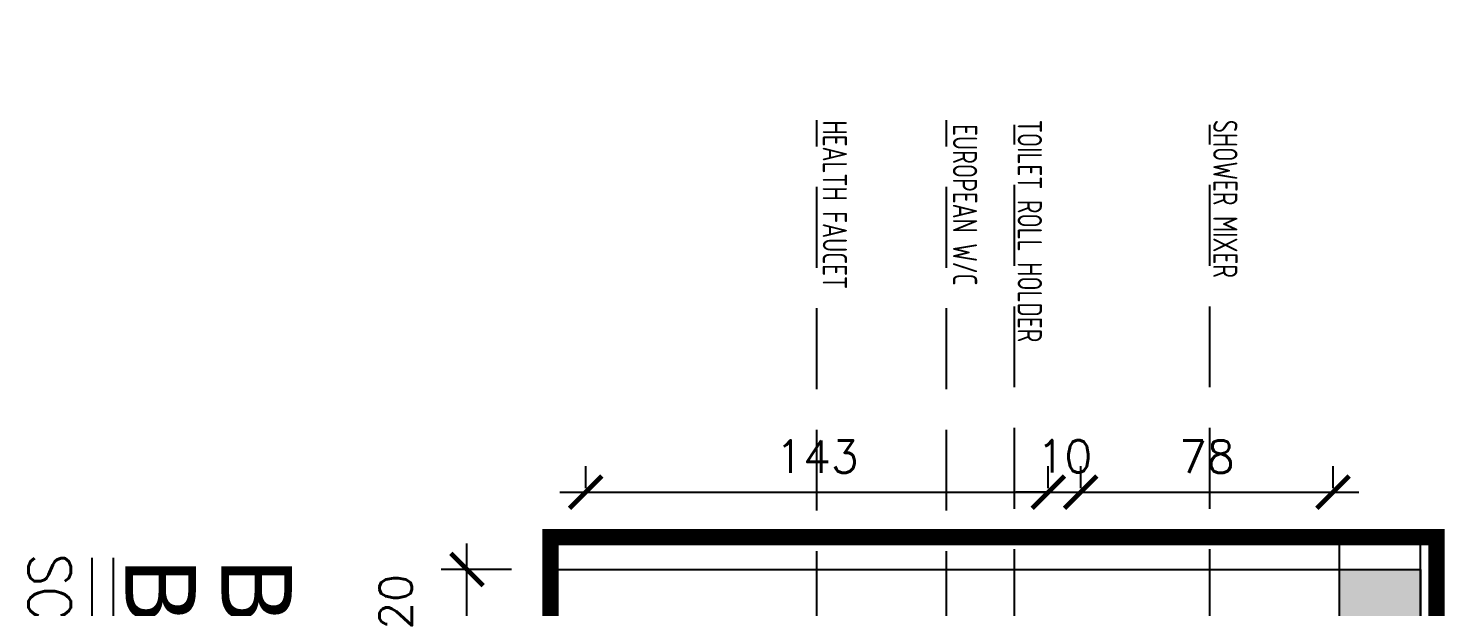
# Model space of a CAD drawing. Header units: centimetres. Extents: x -1797 to 2001, y -8788 to 1856.
# Drawn here: x -1118.4 to -680.6, y -4760.8 to -4582.2 of the extents above; entities that cross this region are included whole.
import ezdxf
from ezdxf.xclip import XClip

# ---------------------------------------------------------------- set-up
doc = ezdxf.new("R2010")
doc.units = ezdxf.units.CM
doc.header["$LTSCALE"] = 100
doc.header["$MEASUREMENT"] = 0
doc.header["$XCLIPFRAME"] = 0
doc.header["$PDMODE"] = 35
doc.linetypes.add('A0-01 FLOOR PLANS$0$HIDDEN', pattern=[0.375, 0.25, -0.125])
doc.linetypes.add('HIDDEN', pattern=[0.375, 0.25, -0.125])
for name, color, linetype in [('A0-01 FLOOR PLANS$0$HIDDEN -03', 8, 'A0-01 FLOOR PLANS$0$HIDDEN'), ('A0-01 FLOOR PLANS$0$WALL-01', 7, 'Continuous'), ('A0-01 FLOOR PLANS$0$WINDOW', 1, 'Continuous'), ('DIM', 1, 'Continuous'), ('HIDDEN -03', 8, 'HIDDEN'), ('ID_Flooring_02', 127, 'Continuous'), ('TEXT', 3, 'Continuous'), ('Text-1', 3, 'Continuous'), ('WALL-03', 2, 'Continuous'), ('XREF GF COL$0$COLUMN', 6, 'Continuous'), ('XREF GF COL$0$COLUMN HATCH', 201, 'Continuous')]:
    doc.layers.add(name, color=color, linetype=linetype)
doc.styles.add('22', font='romans.shx')
doc.styles.add('ART', font='arial.ttf')
doc.styles.add('HB25Small', font='ARCHSTYL.SHX', dxfattribs={"width": 0.8, "height": 2.5})
doc.styles.add('ISO', font='isocp2.shx', dxfattribs={"width": 0.8})
doc.styles.add('ROMANS', font='romans')
doc.dimstyles.new('100', dxfattribs={"dimtxt": 15, "dimasz": 10, "dimexe": 8, "dimexo": 12, "dimgap": 6, "dimtad": 1, "dimdec": 0, "dimzin": 0, "dimdsep": 46, "dimtxsty": '22', "dimblk": 'ARCHTICK', "dimcen": 30, "dimdle": 8, "dimclrd": 1, "dimclre": 1, "dimclrt": 2, "dimadec": 0, "dimazin": 0, "dimtfac": 1, "dimtdec": 0, "dimtmove": 2, "dimatfit": 3, "dimldrblk": 'OBLIQUE', "dimfxl": 100, "dimtolj": 1, "dimtzin": 0, "dimarcsym": 0})
doc.dimstyles.new('DIM DET', dxfattribs={"dimtxt": 0.05, "dimasz": 0.025, "dimexe": 0.025, "dimexo": 0.025, "dimgap": 0.025, "dimtad": 1, "dimzin": 0, "dimdsep": 46, "dimtxsty": 'ISO', "dimblk": 'ARCHTICK', "dimcen": 0.1, "dimdle": 0.025, "dimclrd": 15, "dimclre": 15, "dimclrt": 2, "dimadec": 0, "dimazin": 0, "dimtfac": 1, "dimtmove": 2, "dimatfit": 0, "dimldrblk": 'ARCHTICK', "dimfxl": 0.17, "dimtzin": 1, "dimarcsym": 0})

# ---------------------------------------------------------------- blocks, each defined once
blk = doc.blocks.new('XREF GF COL')
at = {"layer": 'XREF GF COL$0$COLUMN HATCH'}
blk.add_hatch(color=256, dxfattribs=at).paths.add_polyline_path([(-10714.7, 1448), (-10739.7, 1448), (-10739.7, 1368), (-10714.7, 1368)])
at = {"layer": 'XREF GF COL$0$COLUMN'}
blk.add_lwpolyline([(-10739.7, 1448), (-10714.7, 1448), (-10714.7, 1368), (-10739.7, 1368)], close=True, dxfattribs=at)
blk = doc.blocks.new('A0-01 FLOOR PLANS')
at = {"layer": 'A0-01 FLOOR PLANS$0$HIDDEN -03'}
blk.add_line((-400, 753), (-400, 2648), dxfattribs=at)
at = {"layer": 'A0-01 FLOOR PLANS$0$WALL-01'}
for p, q in [((-430, 1448), (-430, 1608)), ((-405, 1368), (-405, 1608)), ((-830, 1448), (-430, 1448))]:
    blk.add_line(p, q, dxfattribs=at)
at = {"layer": 'A0-01 FLOOR PLANS$0$WINDOW'}
blk.add_blockref('XREF GF COL', (10309.7, 0), dxfattribs=at)
blk = doc.blocks.new('_ARCHTICK')
at = {"color": 0, "linetype": 'ByBlock', "const_width": 0.15}
blk.add_lwpolyline([(-0.5, -0.5), (0.5, 0.5)], dxfattribs=at)
blk = doc.blocks.new('*D429')
at = {"layer": 'Defpoints', "color": 0, "transparency": 16777216}
for p in [(-803.15, -4725.43), (-946.15, -4736.25), (-803.15, -4736.25)]:
    blk.add_point(p, dxfattribs=at)
at = {"layer": 'DIM', "color": 1, "lineweight": -2, "transparency": 16777216}
for p, q in [((-946.15, -4724.25), (-946.15, -4717.43)), ((-803.15, -4724.25), (-803.15, -4717.43)), ((-954.15, -4725.43), (-795.15, -4725.43))]:
    blk.add_line(p, q, dxfattribs=at)
at = {"layer": 'DIM', "color": 1, "lineweight": -2, "transparency": 16777216, "xscale": 10, "yscale": 10, "zscale": 10, "rotation": 180}
blk.add_blockref('_ARCHTICK', (-946.15, -4725.43), dxfattribs=at)
at = {"layer": 'DIM', "color": 1, "lineweight": -2, "transparency": 16777216, "xscale": 10, "yscale": 10, "zscale": 10}
blk.add_blockref('_ARCHTICK', (-803.15, -4725.43), dxfattribs=at)
at = {"layer": 'DIM', "color": 2, "transparency": 16777216, "insert": (-874.65, -4714.43), "char_height": 10, "attachment_point": 5, "style": '22'}
blk.add_mtext('\\A1;143', dxfattribs=at)
blk = doc.blocks.new('_OBLIQUE')
at = {"color": 0, "linetype": 'ByBlock'}
blk.add_line((-0.5, -0.5), (0.5, 0.5), dxfattribs=at)
blk = doc.blocks.new('*D430')
at = {"layer": 'Defpoints', "color": 0, "transparency": 16777216}
for p in [(-793.15, -4725.43), (-803.15, -4736.25), (-793.15, -4736.25)]:
    blk.add_point(p, dxfattribs=at)
at = {"layer": 'DIM', "color": 1, "lineweight": -2, "transparency": 16777216}
for p, q in [((-803.15, -4724.25), (-803.15, -4717.43)), ((-793.15, -4724.25), (-793.15, -4717.43)), ((-803.15, -4725.43), (-813.15, -4725.43)), ((-803.15, -4725.43), (-793.15, -4725.43)), ((-793.15, -4725.43), (-783.15, -4725.43))]:
    blk.add_line(p, q, dxfattribs=at)
at = {"layer": 'DIM', "color": 1, "lineweight": -2, "transparency": 16777216, "xscale": 10, "yscale": 10, "zscale": 10}
blk.add_blockref('_ARCHTICK', (-803.15, -4725.43), dxfattribs=at)
at = {"layer": 'DIM', "color": 1, "lineweight": -2, "transparency": 16777216, "xscale": 10, "yscale": 10, "zscale": 10, "rotation": 180}
blk.add_blockref('_ARCHTICK', (-793.15, -4725.43), dxfattribs=at)
at = {"layer": 'DIM', "color": 2, "transparency": 16777216, "insert": (-798.15, -4714.37), "char_height": 10, "attachment_point": 5, "style": '22'}
blk.add_mtext('\\A1;10', dxfattribs=at)
blk = doc.blocks.new('*D431')
at = {"layer": 'Defpoints', "color": 0, "transparency": 16777216}
for p in [(-715.15, -4725.43), (-793.15, -4736.25), (-715.15, -4736.25)]:
    blk.add_point(p, dxfattribs=at)
at = {"layer": 'DIM', "color": 1, "lineweight": -2, "transparency": 16777216}
for p, q in [((-793.15, -4724.25), (-793.15, -4717.43)), ((-715.15, -4724.25), (-715.15, -4717.43)), ((-801.15, -4725.43), (-707.15, -4725.43))]:
    blk.add_line(p, q, dxfattribs=at)
at = {"layer": 'DIM', "color": 1, "lineweight": -2, "transparency": 16777216, "xscale": 10, "yscale": 10, "zscale": 10, "rotation": 180}
blk.add_blockref('_ARCHTICK', (-793.15, -4725.43), dxfattribs=at)
at = {"layer": 'DIM', "color": 1, "lineweight": -2, "transparency": 16777216, "xscale": 10, "yscale": 10, "zscale": 10}
blk.add_blockref('_ARCHTICK', (-715.15, -4725.43), dxfattribs=at)
at = {"layer": 'DIM', "color": 2, "transparency": 16777216, "insert": (-754.15, -4714.43), "char_height": 10, "attachment_point": 5, "style": '22'}
blk.add_mtext('\\A1;78', dxfattribs=at)
blk = doc.blocks.new('*D446')
at = {"layer": 'Defpoints', "color": 0, "transparency": 16777216}
for p in [(-982.84, -4769.32), (-946.15, -4769.32), (-948.15, -4799.32)]:
    blk.add_point(p, dxfattribs=at)
at = {"layer": 'DIM', "color": 1, "lineweight": -2, "transparency": 16777216}
for p, q in [((-982.84, -4769.32), (-982.84, -4759.32)), ((-958.15, -4769.32), (-990.84, -4769.32)), ((-982.84, -4799.32), (-982.84, -4769.32)), ((-960.15, -4799.32), (-990.84, -4799.32)), ((-982.84, -4799.32), (-982.84, -4809.32))]:
    blk.add_line(p, q, dxfattribs=at)
at = {"layer": 'DIM', "color": 1, "lineweight": -2, "transparency": 16777216, "xscale": 10, "yscale": 10, "zscale": 10}
for p, rotation in [((-982.84, -4769.32), 270), ((-982.84, -4799.32), 90)]:
    blk.add_blockref('_ARCHTICK', p, dxfattribs=dict(at, rotation=rotation))
at = {"layer": 'DIM', "color": 2, "transparency": 16777216, "insert": (-993.23, -4785.32), "char_height": 10, "attachment_point": 5, "rotation": 90, "style": '22'}
blk.add_mtext('\\A1;30', dxfattribs=at)
blk = doc.blocks.new('*D899')
at = {"layer": 'Defpoints', "color": 0, "transparency": 16777216}
for p in [(-982.84, -4749.32), (-957.03, -4749.32), (-946.15, -4769.32)]:
    blk.add_point(p, dxfattribs=at)
at = {"layer": 'DIM', "color": 1, "lineweight": -2, "transparency": 16777216}
for p, q in [((-982.84, -4777.32), (-982.84, -4741.32)), ((-969.03, -4749.32), (-990.84, -4749.32)), ((-958.15, -4769.32), (-990.84, -4769.32))]:
    blk.add_line(p, q, dxfattribs=at)
at = {"layer": 'DIM', "color": 1, "lineweight": -2, "transparency": 16777216, "xscale": 10, "yscale": 10, "zscale": 10}
for p, rotation in [((-982.84, -4749.32), 90), ((-982.84, -4769.32), 270)]:
    blk.add_blockref('_ARCHTICK', p, dxfattribs=dict(at, rotation=rotation))
at = {"layer": 'DIM', "color": 2, "transparency": 16777216, "insert": (-1004.84, -4759.32), "char_height": 10, "attachment_point": 5, "rotation": 90, "style": '22'}
blk.add_mtext('\\A1;20', dxfattribs=at)

msp = doc.modelspace()

# ---------------------------------------------------------------- linework, layer by layer
at = {"layer": 'HIDDEN -03', "color": 6, "linetype": 'HIDDEN', "const_width": 5}
msp.add_lwpolyline([(-683.15, -4739.32), (-957.03, -4739.32), (-957.03, -4989.32), (-683.15, -4989.32)], close=True, dxfattribs=at)
at = {"layer": 'WALL-03'}
for p, q in [((-1098.71, -5031.66, 0), (-1098.71, -4745.7, 0)), ((-1092.12, -5031.66, 0), (-1092.12, -4745.7, 0))]:
    msp.add_line(p, q, dxfattribs=at)

# ---------------------------------------------------------------- block references
at = {"layer": 'ID_Flooring_02'}
ref = msp.add_blockref('A0-01 FLOOR PLANS', (-283.15, -6197.32), dxfattribs=at)
XClip(ref).set_block_clipping_path([(-673.8792147529, 1208), (-400, 1458)])

# ---------------------------------------------------------------- texts
at = {"layer": 'TEXT', "style": 'ROMANS', "width": 0.9}
msp.add_text('SCALE = 1: 50', height=13.1774, rotation=270, dxfattribs=at).set_placement((-1118.41, -4744.34, 0))
at = {"layer": 'TEXT', "style": 'ART'}
for s, p in [('BATH DETAIL PLAN', (-1088.38, -4745.81, 0)), ('BED ROOM-1 ', (-1058.71, -4745.81, 0))]:
    msp.add_text(s, height=21.7621, rotation=270, dxfattribs=at).set_placement(p)
at = {"layer": 'Text-1', "color": 3, "style": 'HB25Small', "width": 0.8}
for s, p in [('HEALTH FAUCET', (-872.88, -4610.6)), ('EUROPEAN W/C', (-832.66, -4611.74)), ('TOILET ROLL HOLDER', (-812.62, -4610.43)), ('SHOWER MIXER', (-752.2, -4610.43))]:
    msp.add_text(s, height=7.5, rotation=270, dxfattribs=at).set_placement(p)

# ---------------------------------------------------------------- dimensions: what is measured, and where the dimension line sits
at = {"layer": 'DIM'}
for base, p1, p2, picture, middle in [((-803.15, -4725.43), (-946.15, -4736.25), (-803.15, -4736.25), '*D429', (-874.65, -4714.43)), ((-715.15, -4725.43), (-793.15, -4736.25), (-715.15, -4736.25), '*D431', (-754.15, -4714.43))]:
    dim = msp.add_linear_dim(base=base, p1=p1, p2=p2, dimstyle='100', override={"dimtxt": 10}, dxfattribs=at)
    dim.commit()
    dim.dimension.update_dxf_attribs({"geometry": picture, "text_midpoint": middle})
dim = msp.add_linear_dim(base=(-793.15, -4725.43), p1=(-803.15, -4736.25), p2=(-793.15, -4736.25), dimstyle='100', override={"dimtxt": 10}, dxfattribs=at)
dim.commit()
dim.dimension.update_dxf_attribs({"geometry": '*D430', "text_midpoint": (-798.15, -4714.37), "dimtype": 160})
dim = msp.add_linear_dim(base=(-982.84, -4749.32), p1=(-946.15, -4769.32), p2=(-957.03, -4749.32), angle=90, dimstyle='100', override={"dimtxt": 10}, dxfattribs=at)
dim.commit()
dim.dimension.update_dxf_attribs({"geometry": '*D899', "text_midpoint": (-1004.84, -4759.32)})
dim = msp.add_linear_dim(base=(-982.84, -4769.32), p1=(-948.15, -4799.32), p2=(-946.15, -4769.32), angle=90, dimstyle='100', override={"dimtxt": 10}, dxfattribs=at)
dim.commit()
dim.dimension.update_dxf_attribs({"geometry": '*D446', "text_midpoint": (-993.23, -4785.32), "dimtype": 160})

# ---------------------------------------------------------------- leaders
at = {"layer": 'HIDDEN -03'}
for points in [[(-874.65, -4806.14), (-874.65, -4610.57)], [(-834.6, -4806.14), (-834.6, -4610.57)], [(-813.62, -4805.55), (-813.62, -4611.98)], [(-753.2, -4805.55), (-753.2, -4611.98)]]:
    msp.add_leader(points, dimstyle='DIM DET', override={"dimasz": 0.04, "dimtad": 0, "dimclrd": 251, "dimldrblk": 'Dot', "dimfxl": 0.1}, dxfattribs=at)

doc.saveas('drawing.dxf')
